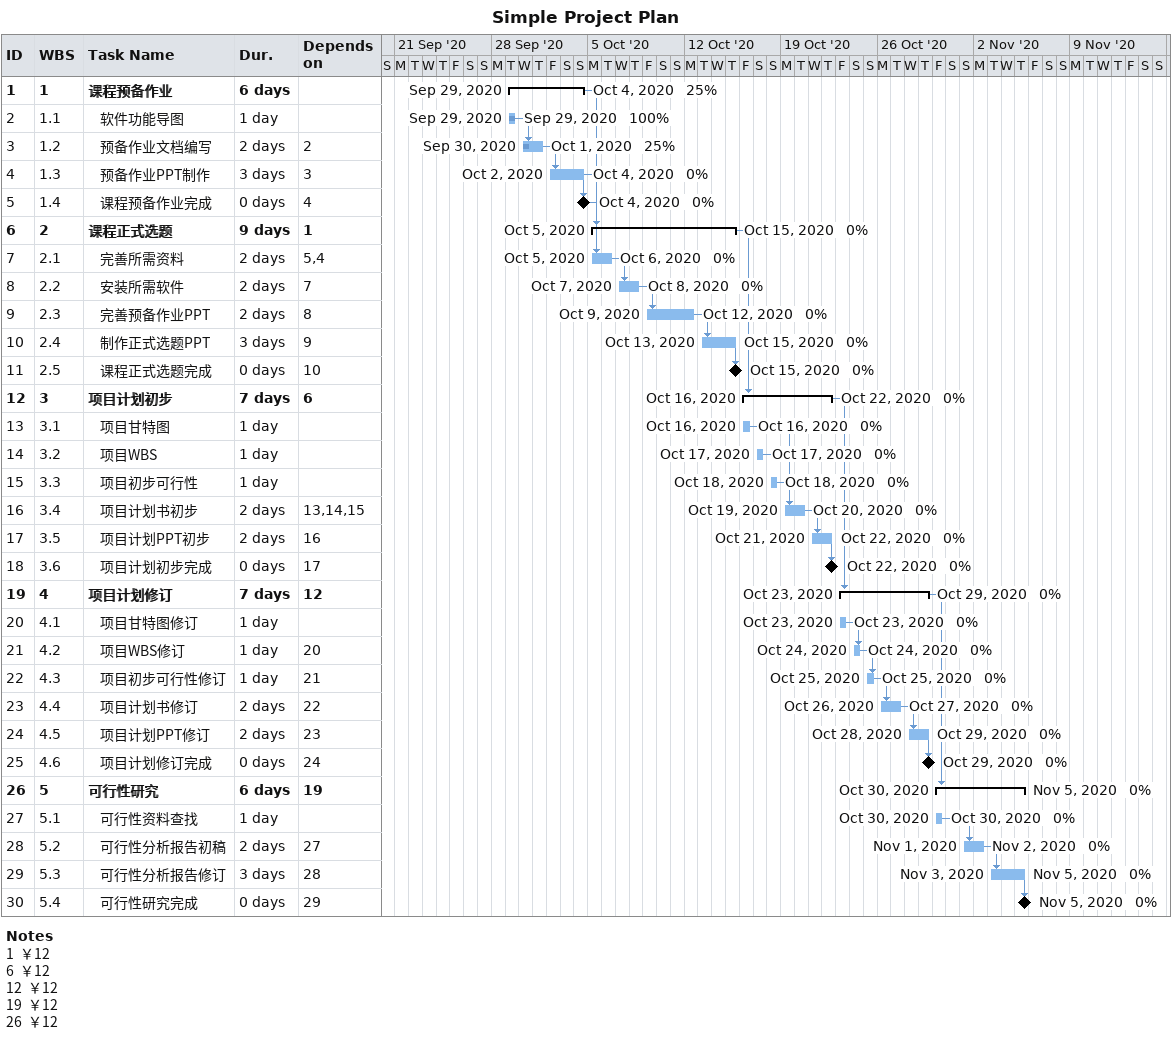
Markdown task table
Simple Project Plan

| ID | WBS | Task | Duration | Start | Finish | Predecessors | % complete |
|---|---|---|---|---|---|---|---|
| 1 | 1 | **课程预备作业** | 6d | 2020-09-29 | 2020-10-04 |  | 25 |
| 2 | 1.1 | 软件功能导图 | 1d | 2020-09-29 | 2020-09-29 |  | 100 |
| 3 | 1.2 | 预备作业文档编写 | 2d | 2020-09-30 | 2020-10-01 | 2 | 25 |
| 4 | 1.3 | 预备作业PPT制作 | 3d | 2020-10-02 | 2020-10-04 | 3 | 0 |
| 5 | 1.4 | 课程预备作业完成 | 0d | 2020-10-04 | 2020-10-04 | 4 | 0 |
| 6 | 2 | **课程正式选题** | 9d | 2020-10-05 | 2020-10-15 | 1 | 0 |
| 7 | 2.1 | 完善所需资料 | 2d | 2020-10-05 | 2020-10-06 | 5, 4 | 0 |
| 8 | 2.2 | 安装所需软件 | 2d | 2020-10-07 | 2020-10-08 | 7 | 0 |
| 9 | 2.3 | 完善预备作业PPT | 2d | 2020-10-09 | 2020-10-12 | 8 | 0 |
| 10 | 2.4 | 制作正式选题PPT | 3d | 2020-10-13 | 2020-10-15 | 9 | 0 |
| 11 | 2.5 | 课程正式选题完成 | 0d | 2020-10-15 | 2020-10-15 | 10 | 0 |
| 12 | 3 | **项目计划初步** | 7d | 2020-10-16 | 2020-10-22 | 6 | 0 |
| 13 | 3.1 | 项目甘特图 | 1d | 2020-10-16 | 2020-10-16 |  | 0 |
| 14 | 3.2 | 项目WBS | 1d | 2020-10-17 | 2020-10-17 |  | 0 |
| 15 | 3.3 | 项目初步可行性 | 1d | 2020-10-18 | 2020-10-18 |  | 0 |
| 16 | 3.4 | 项目计划书初步 | 2d | 2020-10-19 | 2020-10-20 | 13, 14, 15 | 0 |
| 17 | 3.5 | 项目计划PPT初步 | 2d | 2020-10-21 | 2020-10-22 | 16 | 0 |
| 18 | 3.6 | 项目计划初步完成 | 0d | 2020-10-22 | 2020-10-22 | 17 | 0 |
| 19 | 4 | **项目计划修订** | 7d | 2020-10-23 | 2020-10-29 | 12 | 0 |
| 20 | 4.1 | 项目甘特图修订 | 1d | 2020-10-23 | 2020-10-23 |  | 0 |
| 21 | 4.2 | 项目WBS修订 | 1d | 2020-10-24 | 2020-10-24 | 20 | 0 |
| 22 | 4.3 | 项目初步可行性修订 | 1d | 2020-10-25 | 2020-10-25 | 21 | 0 |
| 23 | 4.4 | 项目计划书修订 | 2d | 2020-10-26 | 2020-10-27 | 22 | 0 |
| 24 | 4.5 | 项目计划PPT修订 | 2d | 2020-10-28 | 2020-10-29 | 23 | 0 |
| 25 | 4.6 | 项目计划修订完成 | 0d | 2020-10-29 | 2020-10-29 | 24 | 0 |
| 26 | 5 | **可行性研究** | 6d | 2020-10-30 | 2020-11-05 | 19 | 0 |
| 27 | 5.1 | 可行性资料查找 | 1d | 2020-10-30 | 2020-10-30 |  | 0 |
| 28 | 5.2 | 可行性分析报告初稿 | 2d | 2020-11-01 | 2020-11-02 | 27 | 0 |
| 29 | 5.3 | 可行性分析报告修订 | 3d | 2020-11-03 | 2020-11-05 | 28 | 0 |
| 30 | 5.4 | 可行性研究完成 | 0d | 2020-11-05 | 2020-11-05 | 29 | 0 |

Notes
- 1: ￥12
- 6: ￥12
- 12: ￥12
- 19: ￥12
- 26: ￥12
